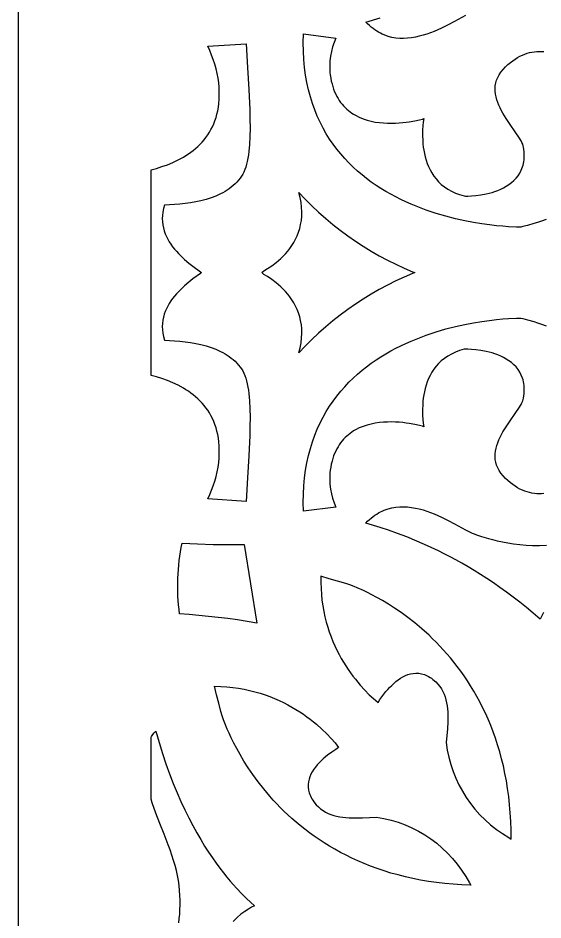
# Model space of a CAD drawing. Extents: x -145 to 145, y -1050 to 1050.
# Drawn here: x -145 to -26.6, y 193.9 to 397.4 of the extents above; entities that cross this region are included whole.
import ezdxf

# ---------------------------------------------------------------- set-up
doc = ezdxf.new("R2010")
doc.units = 0
doc.header["$MEASUREMENT"] = 0
doc.layers.add('LAYER_1', color=18, linetype='CONTINUOUS')

msp = doc.modelspace()

# ---------------------------------------------------------------- linework, layer by layer
at = {"layer": 'LAYER_1'}
for points in [[(-145, -1050), (145, -1050), (145, 1050), (-145, 1050)], [(-93.22, 386.26), (-92.94, 381.28), (-92.73, 376.7), (-92.68, 374.57), (-92.67, 372.56), (-92.7, 370.67), (-92.79, 368.9), (-92.94, 367.27), (-93.04, 366.5), (-93.16, 365.77), (-93.3, 365.07), (-93.46, 364.42), (-93.64, 363.79), (-93.84, 363.21), (-94.06, 362.66), (-94.31, 362.16), (-94.58, 361.69), (-94.88, 361.26), (-95.24, 360.81), (-95.63, 360.38), (-96.03, 359.98), (-96.45, 359.59), (-96.89, 359.23), (-97.34, 358.89), (-97.81, 358.57), (-98.3, 358.27), (-98.79, 357.99), (-99.31, 357.72), (-100.36, 357.25), (-101.46, 356.83), (-102.59, 356.48), (-103.75, 356.19), (-104.92, 355.94), (-106.11, 355.74), (-107.3, 355.57), (-108.49, 355.44), (-109.68, 355.34), (-111.98, 355.21), (-112.2, 354.41), (-112.35, 353.63), (-112.44, 352.88), (-112.47, 352.14), (-112.44, 351.42), (-112.35, 350.72), (-112.21, 350.04), (-112.03, 349.38), (-111.8, 348.73), (-111.54, 348.11), (-111.23, 347.51), (-110.89, 346.92), (-110.53, 346.36), (-110.13, 345.81), (-109.72, 345.29), (-109.28, 344.78), (-108.83, 344.29), (-108.37, 343.82), (-107.42, 342.94), (-106.47, 342.13), (-105.54, 341.4), (-103.86, 340.17), (-103.6, 339.97), (-103.86, 339.76), (-105.54, 338.53), (-106.47, 337.8), (-107.42, 336.99), (-108.37, 336.11), (-108.83, 335.64), (-109.28, 335.16), (-109.72, 334.65), (-110.13, 334.12), (-110.53, 333.58), (-110.89, 333.01), (-111.23, 332.43), (-111.54, 331.82), (-111.8, 331.2), (-112.03, 330.56), (-112.21, 329.9), (-112.35, 329.22), (-112.44, 328.52), (-112.47, 327.8), (-112.44, 327.06), (-112.35, 326.3), (-112.2, 325.52), (-111.98, 324.72), (-109.68, 324.59), (-108.49, 324.49), (-107.3, 324.36), (-106.11, 324.2), (-104.92, 324), (-103.75, 323.75), (-102.59, 323.45), (-101.46, 323.1), (-100.36, 322.69), (-99.31, 322.21), (-98.79, 321.95), (-98.3, 321.66), (-97.81, 321.36), (-97.34, 321.04), (-96.89, 320.7), (-96.45, 320.34), (-96.03, 319.96), (-95.63, 319.55), (-95.24, 319.12), (-94.88, 318.67), (-94.58, 318.25), (-94.31, 317.78), (-94.06, 317.27), (-93.84, 316.73), (-93.64, 316.14), (-93.46, 315.52), (-93.3, 314.86), (-93.16, 314.16), (-93.04, 313.43), (-92.94, 312.67), (-92.79, 311.03), (-92.7, 309.27), (-92.67, 307.38), (-92.68, 305.36), (-92.73, 303.24), (-92.94, 298.65), (-93.22, 293.68), (-93.51, 288.34), (-102.17, 288.9), (-101.75, 289.89), (-101.36, 290.89), (-100.98, 291.9), (-100.64, 292.93), (-100.34, 293.96), (-100.09, 295.01), (-99.88, 296.07), (-99.74, 297.14), (-99.65, 298.13), (-99.6, 299.09), (-99.6, 300.02), (-99.63, 300.92), (-99.7, 301.79), (-99.81, 302.63), (-99.96, 303.44), (-100.13, 304.22), (-100.34, 304.97), (-100.58, 305.69), (-100.86, 306.39), (-101.16, 307.06), (-101.49, 307.7), (-101.84, 308.32), (-102.22, 308.91), (-102.62, 309.48), (-103.05, 310.02), (-103.5, 310.54), (-103.97, 311.03), (-104.45, 311.51), (-104.96, 311.96), (-105.48, 312.39), (-106.01, 312.8), (-106.56, 313.19), (-107.13, 313.56), (-107.7, 313.91), (-108.88, 314.55), (-110.08, 315.12), (-111.31, 315.63), (-112.54, 316.07), (-113.78, 316.45), (-115, 316.78), (-115, 363.15), (-113.78, 363.48), (-112.54, 363.87), (-111.31, 364.31), (-110.08, 364.81), (-108.88, 365.38), (-107.7, 366.03), (-107.13, 366.38), (-106.56, 366.75), (-106.01, 367.13), (-105.48, 367.54), (-104.96, 367.97), (-104.45, 368.43), (-103.97, 368.9), (-103.5, 369.4), (-103.05, 369.92), (-102.62, 370.46), (-102.22, 371.03), (-101.84, 371.62), (-101.49, 372.23), (-101.16, 372.88), (-100.86, 373.55), (-100.58, 374.24), (-100.34, 374.97), (-100.13, 375.72), (-99.96, 376.5), (-99.81, 377.31), (-99.7, 378.14), (-99.63, 379.01), (-99.6, 379.91), (-99.6, 380.84), (-99.65, 381.8), (-99.74, 382.8), (-99.88, 383.86), (-100.09, 384.92), (-100.34, 385.97), (-100.64, 387.01), (-100.98, 388.03), (-101.36, 389.04), (-101.75, 390.04), (-102.17, 391.03), (-93.51, 391.59)], [(-80.23, 356.54), (-78.73, 355.05), (-77.19, 353.61), (-75.6, 352.2), (-73.98, 350.85), (-72.32, 349.54), (-70.62, 348.29), (-68.89, 347.08), (-67.12, 345.92), (-65.33, 344.82), (-63.51, 343.78), (-61.66, 342.79), (-59.8, 341.85), (-57.91, 340.98), (-56, 340.17), (-55.51, 339.97), (-56, 339.76), (-57.91, 338.95), (-59.8, 338.08), (-61.66, 337.15), (-63.51, 336.16), (-65.33, 335.11), (-67.12, 334.01), (-68.89, 332.85), (-70.62, 331.65), (-72.32, 330.39), (-73.98, 329.08), (-75.6, 327.73), (-77.19, 326.33), (-78.73, 324.88), (-80.23, 323.39), (-81.68, 321.86), (-81.37, 323.02), (-81.16, 324.14), (-81.03, 325.22), (-80.98, 326.26), (-81, 327.26), (-81.09, 328.22), (-81.25, 329.14), (-81.46, 330.02), (-81.73, 330.86), (-82.04, 331.66), (-82.4, 332.43), (-82.8, 333.16), (-83.23, 333.85), (-83.69, 334.51), (-84.17, 335.12), (-84.67, 335.71), (-85.18, 336.25), (-85.7, 336.76), (-86.23, 337.23), (-86.75, 337.67), (-87.76, 338.44), (-88.7, 339.07), (-89.53, 339.56), (-90.04, 339.97), (-89.53, 340.38), (-88.7, 340.87), (-87.76, 341.5), (-86.75, 342.27), (-86.23, 342.7), (-85.7, 343.18), (-85.18, 343.68), (-84.67, 344.23), (-84.17, 344.81), (-83.69, 345.43), (-83.23, 346.08), (-82.8, 346.77), (-82.4, 347.5), (-82.04, 348.27), (-81.73, 349.07), (-81.46, 349.92), (-81.25, 350.8), (-81.09, 351.72), (-81, 352.68), (-80.98, 353.68), (-81.03, 354.72), (-81.16, 355.79), (-81.37, 356.91), (-81.68, 358.07)], [(-104.49, 278.77), (-100.99, 278.66), (-97.49, 278.62), (-93.99, 278.66), (-91.17, 260.91), (-93.33, 261.28), (-95.49, 261.61), (-97.66, 261.91), (-99.83, 262.19), (-102.01, 262.43), (-104.19, 262.65), (-106.37, 262.84), (-108.55, 263), (-108.67, 263.99), (-108.78, 264.99), (-108.86, 265.99), (-108.92, 266.99), (-108.95, 267.99), (-108.97, 268.99), (-108.97, 270), (-108.94, 271.01), (-108.9, 272.01), (-108.83, 273.01), (-108.74, 274.01), (-108.63, 275.01), (-108.5, 276), (-108.35, 276.99), (-108.18, 277.98), (-107.99, 278.96)]]:
    msp.add_lwpolyline(points, close=True, dxfattribs=at)
for points in [[(-44.05, 397.98), (-46.55, 396.61), (-47.98, 395.85), (-49.51, 395.1), (-50.3, 394.74), (-51.11, 394.39), (-51.94, 394.07), (-52.78, 393.77), (-53.64, 393.5), (-54.5, 393.27), (-55.38, 393.07), (-56.25, 392.93), (-57.14, 392.83), (-58.02, 392.78), (-58.91, 392.8), (-59.79, 392.88), (-60.67, 393.03), (-61.54, 393.26), (-62.41, 393.57), (-62.84, 393.75), (-63.26, 393.96), (-63.68, 394.18), (-64.1, 394.44), (-64.52, 394.71), (-64.93, 395.01), (-65.34, 395.33), (-65.75, 395.68), (-66.15, 396.06), (-66.54, 396.46), (-63.28, 397.46)], [(-25.9, 351.98), (-26.89, 351.61), (-27.82, 351.29), (-28.67, 351.01), (-30.11, 350.59), (-31.12, 350.34), (-31.61, 350.25), (-32.53, 350.24), (-34.39, 350.32), (-35.64, 350.41), (-37.06, 350.55), (-38.65, 350.73), (-40.39, 350.97), (-42.26, 351.28), (-44.24, 351.67), (-46.31, 352.13), (-48.47, 352.68), (-50.68, 353.33), (-51.81, 353.69), (-52.94, 354.08), (-54.08, 354.5), (-55.22, 354.95), (-56.36, 355.42), (-57.5, 355.93), (-58.64, 356.46), (-59.78, 357.03), (-60.91, 357.64), (-62.03, 358.27), (-63.14, 358.95), (-64.23, 359.65), (-65.31, 360.4), (-66.37, 361.18), (-67.41, 362.01), (-68.42, 362.87), (-69.42, 363.77), (-70.38, 364.72), (-71.32, 365.7), (-72.22, 366.73), (-73.09, 367.81), (-73.93, 368.93), (-74.73, 370.1), (-75.48, 371.31), (-76.2, 372.58), (-76.87, 373.89), (-77.49, 375.25), (-78.07, 376.66), (-78.59, 378.13), (-79.06, 379.65), (-79.48, 381.22), (-79.83, 382.85), (-80.13, 384.53), (-80.36, 386.27), (-80.54, 388.07), (-80.64, 389.92), (-80.67, 391.84), (-80.64, 393.81), (-73.35, 392.88), (-73.72, 391.89), (-74.04, 390.88), (-74.3, 389.84), (-74.5, 388.79), (-74.64, 387.73), (-74.7, 386.66), (-74.69, 385.6), (-74.65, 385.07), (-74.59, 384.55), (-74.47, 383.85), (-74.34, 383.18), (-74.18, 382.53), (-74.01, 381.92), (-73.81, 381.33), (-73.59, 380.77), (-73.35, 380.24), (-73.1, 379.73), (-72.82, 379.25), (-72.53, 378.79), (-72.23, 378.36), (-71.91, 377.95), (-71.57, 377.56), (-71.22, 377.2), (-70.86, 376.85), (-70.49, 376.53), (-70.1, 376.23), (-69.71, 375.95), (-69.3, 375.69), (-68.88, 375.45), (-68.03, 375.02), (-67.15, 374.66), (-66.25, 374.36), (-65.34, 374.12), (-64.41, 373.94), (-63.49, 373.8), (-62.57, 373.72), (-61.66, 373.67), (-60.76, 373.66), (-59.89, 373.68), (-59.05, 373.73), (-58.24, 373.8), (-57.47, 373.89), (-56.76, 373.99), (-55.48, 374.22), (-54.48, 374.44), (-53.78, 374.62), (-53.45, 374.73), (-53.6, 373.92), (-53.69, 373.13), (-53.75, 372.13), (-53.78, 370.97), (-53.73, 369.67), (-53.68, 368.99), (-53.6, 368.28), (-53.49, 367.56), (-53.35, 366.82), (-53.17, 366.08), (-52.96, 365.34), (-52.7, 364.6), (-52.4, 363.87), (-52.06, 363.15), (-51.66, 362.44), (-51.21, 361.76), (-50.71, 361.1), (-50.15, 360.47), (-49.53, 359.87), (-48.84, 359.32), (-48.09, 358.8), (-47.26, 358.34), (-46.36, 357.92), (-45.39, 357.57), (-44.87, 357.41), (-44.34, 357.27), (-44.08, 357.25), (-43.53, 357.24), (-42.74, 357.28), (-41.76, 357.36), (-40.63, 357.51), (-39.39, 357.74), (-38.74, 357.89), (-38.09, 358.07), (-37.43, 358.28), (-36.77, 358.52), (-36.12, 358.8), (-35.48, 359.1), (-34.86, 359.45), (-34.26, 359.83), (-33.69, 360.26), (-33.15, 360.73), (-32.66, 361.25), (-32.21, 361.81), (-31.82, 362.42), (-31.48, 363.08), (-31.2, 363.8), (-31.09, 364.18), (-30.99, 364.57), (-30.92, 364.98), (-30.86, 365.4), (-30.82, 365.84), (-30.8, 366.29), (-30.81, 366.76), (-30.83, 367.24), (-30.88, 367.74), (-30.95, 368.26), (-31.03, 368.58), (-31.16, 368.93), (-31.33, 369.3), (-31.54, 369.7), (-32.07, 370.56), (-32.71, 371.5), (-34.18, 373.59), (-34.93, 374.72), (-35.64, 375.9), (-35.97, 376.5), (-36.27, 377.11), (-36.55, 377.73), (-36.8, 378.35), (-37.01, 378.97), (-37.18, 379.6), (-37.3, 380.23), (-37.37, 380.87), (-37.39, 381.5), (-37.35, 382.13), (-37.24, 382.75), (-37.06, 383.38), (-36.81, 384), (-36.48, 384.61), (-36.07, 385.21), (-35.57, 385.81), (-35.03, 386.37), (-34.49, 386.88), (-33.95, 387.35), (-33.41, 387.77), (-32.87, 388.15), (-32.32, 388.49), (-31.78, 388.79), (-31.24, 389.05), (-30.69, 389.27), (-30.15, 389.46), (-29.61, 389.61), (-29.07, 389.72), (-28.53, 389.8), (-27.99, 389.85), (-27.46, 389.87), (-26.93, 389.86), (-26.4, 389.82)], [(-26.4, 290.12), (-26.93, 290.08), (-27.46, 290.06), (-27.99, 290.08), (-28.53, 290.13), (-29.07, 290.21), (-29.61, 290.33), (-30.15, 290.48), (-30.69, 290.66), (-31.24, 290.88), (-31.78, 291.14), (-32.32, 291.44), (-32.87, 291.78), (-33.41, 292.16), (-33.95, 292.58), (-34.49, 293.05), (-35.03, 293.56), (-35.57, 294.12), (-36.07, 294.72), (-36.48, 295.33), (-36.81, 295.94), (-37.06, 296.56), (-37.24, 297.18), (-37.35, 297.81), (-37.39, 298.44), (-37.37, 299.07), (-37.3, 299.7), (-37.18, 300.33), (-37.01, 300.96), (-36.8, 301.59), (-36.55, 302.21), (-36.27, 302.82), (-35.97, 303.43), (-35.64, 304.03), (-34.93, 305.21), (-34.18, 306.34), (-32.71, 308.43), (-32.07, 309.38), (-31.54, 310.24), (-31.33, 310.63), (-31.16, 311.01), (-31.03, 311.35), (-30.95, 311.68), (-30.88, 312.19), (-30.83, 312.69), (-30.81, 313.18), (-30.8, 313.64), (-30.82, 314.1), (-30.86, 314.53), (-30.92, 314.95), (-30.99, 315.36), (-31.09, 315.76), (-31.2, 316.13), (-31.48, 316.85), (-31.82, 317.51), (-32.21, 318.13), (-32.66, 318.69), (-33.15, 319.2), (-33.69, 319.67), (-34.26, 320.1), (-34.86, 320.48), (-35.48, 320.83), (-36.12, 321.14), (-36.77, 321.41), (-37.43, 321.65), (-38.09, 321.86), (-38.74, 322.04), (-39.39, 322.19), (-40.63, 322.43), (-41.76, 322.58), (-42.74, 322.66), (-43.53, 322.69), (-44.08, 322.69), (-44.34, 322.67), (-44.87, 322.52), (-45.39, 322.37), (-46.36, 322.01), (-47.26, 321.6), (-48.09, 321.13), (-48.84, 320.62), (-49.53, 320.06), (-50.15, 319.46), (-50.71, 318.83), (-51.21, 318.18), (-51.66, 317.49), (-52.06, 316.79), (-52.4, 316.07), (-52.7, 315.33), (-52.96, 314.59), (-53.17, 313.85), (-53.35, 313.11), (-53.49, 312.38), (-53.6, 311.65), (-53.68, 310.95), (-53.73, 310.26), (-53.78, 308.96), (-53.75, 307.8), (-53.69, 306.81), (-53.6, 306.02), (-53.45, 305.2), (-53.78, 305.31), (-54.48, 305.49), (-55.48, 305.72), (-56.76, 305.94), (-57.47, 306.04), (-58.24, 306.13), (-59.05, 306.2), (-59.89, 306.25), (-60.76, 306.27), (-61.66, 306.26), (-62.57, 306.22), (-63.49, 306.13), (-64.41, 306), (-65.34, 305.81), (-66.25, 305.58), (-67.15, 305.28), (-68.03, 304.92), (-68.88, 304.49), (-69.3, 304.24), (-69.71, 303.98), (-70.1, 303.7), (-70.49, 303.4), (-70.86, 303.08), (-71.22, 302.74), (-71.57, 302.37), (-71.91, 301.99), (-72.23, 301.58), (-72.53, 301.14), (-72.82, 300.68), (-73.1, 300.2), (-73.35, 299.69), (-73.59, 299.16), (-73.81, 298.6), (-74.01, 298.01), (-74.18, 297.4), (-74.34, 296.76), (-74.47, 296.09), (-74.59, 295.38), (-74.65, 294.86), (-74.69, 294.33), (-74.7, 293.27), (-74.64, 292.21), (-74.5, 291.15), (-74.3, 290.09), (-74.04, 289.06), (-73.72, 288.04), (-73.35, 287.05), (-80.64, 286.12), (-80.67, 288.1), (-80.64, 290.01), (-80.54, 291.87), (-80.36, 293.66), (-80.13, 295.4), (-79.83, 297.09), (-79.48, 298.71), (-79.06, 300.29), (-78.59, 301.8), (-78.07, 303.27), (-77.49, 304.68), (-76.87, 306.05), (-76.2, 307.36), (-75.48, 308.62), (-74.73, 309.84), (-73.93, 311), (-73.09, 312.12), (-72.22, 313.2), (-71.32, 314.23), (-70.38, 315.22), (-69.42, 316.16), (-68.42, 317.07), (-67.41, 317.93), (-66.37, 318.75), (-65.31, 319.53), (-64.23, 320.28), (-63.14, 320.99), (-62.03, 321.66), (-60.91, 322.3), (-59.78, 322.9), (-58.64, 323.47), (-57.5, 324.01), (-56.36, 324.51), (-55.22, 324.99), (-54.08, 325.43), (-52.94, 325.85), (-51.81, 326.24), (-50.68, 326.6), (-48.47, 327.25), (-46.31, 327.8), (-44.24, 328.27), (-42.26, 328.65), (-40.39, 328.96), (-38.65, 329.2), (-37.06, 329.39), (-35.64, 329.52), (-34.39, 329.61), (-32.53, 329.69), (-31.61, 329.69), (-31.12, 329.6), (-30.11, 329.35), (-28.67, 328.93), (-27.82, 328.65), (-26.89, 328.32), (-25.9, 327.95)], [(-26.46, 263.26), (-26.85, 262.56), (-27.23, 261.81), (-28.78, 263.13), (-30.31, 264.4), (-31.83, 265.62), (-33.35, 266.78), (-34.84, 267.9), (-36.33, 268.96), (-37.79, 269.98), (-39.25, 270.95), (-40.68, 271.87), (-42.1, 272.75), (-43.49, 273.59), (-44.87, 274.39), (-46.22, 275.14), (-47.55, 275.86), (-48.86, 276.54), (-50.15, 277.18), (-52.64, 278.36), (-55.02, 279.41), (-57.28, 280.33), (-59.42, 281.14), (-61.42, 281.86), (-63.28, 282.47), (-66.54, 283.48), (-66.15, 283.88), (-65.75, 284.25), (-65.34, 284.6), (-64.93, 284.93), (-64.52, 285.22), (-64.1, 285.5), (-63.68, 285.75), (-63.26, 285.98), (-62.84, 286.18), (-62.41, 286.37), (-61.54, 286.67), (-60.67, 286.9), (-59.79, 287.05), (-58.91, 287.13), (-58.02, 287.15), (-57.14, 287.11), (-56.25, 287.01), (-55.38, 286.86), (-54.5, 286.67), (-53.64, 286.43), (-52.78, 286.16), (-51.94, 285.87), (-51.11, 285.54), (-50.3, 285.19), (-49.51, 284.83), (-47.98, 284.08), (-46.55, 283.32), (-44.05, 281.95), (-43.01, 281.41), (-42.55, 281.2), (-42.13, 281.03), (-41.58, 280.83), (-40.49, 280.46), (-38.9, 279.98), (-37.95, 279.73), (-36.89, 279.47), (-35.75, 279.23), (-34.52, 279), (-33.22, 278.8), (-31.84, 278.63), (-30.41, 278.5), (-28.92, 278.43), (-27.39, 278.41), (-25.82, 278.46)], [(-108.76, 193.31), (-108.63, 194.27), (-108.54, 195.26), (-108.48, 196.27), (-108.45, 197.31), (-108.45, 198.37), (-108.49, 199.46), (-108.56, 200.57), (-108.67, 201.7), (-108.82, 202.81), (-109.02, 203.93), (-109.28, 205.07), (-109.59, 206.21), (-109.93, 207.38), (-110.31, 208.55), (-110.71, 209.72), (-111.14, 210.91), (-112.05, 213.29), (-112.98, 215.67), (-113.89, 218.04), (-114.74, 220.39), (-115, 221.18), (-115, 235.2), (-114.91, 235.34), (-114.61, 235.75), (-114.28, 236.16), (-113.93, 236.55), (-113.2, 233.99), (-112.43, 231.52), (-111.64, 229.15), (-110.82, 226.88), (-109.99, 224.71), (-109.13, 222.63), (-108.26, 220.65), (-107.38, 218.75), (-106.49, 216.95), (-105.59, 215.24), (-104.7, 213.62), (-103.8, 212.08), (-102.92, 210.62), (-102.04, 209.25), (-101.17, 207.96), (-100.32, 206.76), (-99.49, 205.63), (-98.68, 204.57), (-97.9, 203.6), (-97.15, 202.7), (-96.43, 201.87), (-95.74, 201.11), (-94.5, 199.8), (-93.44, 198.76), (-92.59, 197.97), (-91.65, 197.11), (-92.31, 196.81), (-93.05, 196.39), (-93.86, 195.85), (-94.72, 195.21), (-95.6, 194.46), (-96.49, 193.6)]]:
    msp.add_lwpolyline(points, dxfattribs=at)
for points in [[(-63.8, 243.03), (-63.38, 243.67), (-62.75, 244.54), (-62.01, 245.47), (-61.61, 245.94), (-61.18, 246.4), (-60.72, 246.85), (-60.25, 247.29), (-59.76, 247.71), (-59.25, 248.1), (-58.72, 248.46), (-58.17, 248.78), (-57.61, 249.06), (-57.04, 249.29), (-56.45, 249.46), (-55.85, 249.57), (-55.24, 249.62), (-54.62, 249.6), (-53.99, 249.49), (-53.35, 249.31), (-53.03, 249.19), (-52.71, 249.04), (-52.39, 248.87), (-52.06, 248.67), (-51.74, 248.45), (-51.41, 248.21), (-50.76, 247.63), (-50.28, 247.14), (-49.86, 246.61), (-49.5, 246.06), (-49.18, 245.49), (-48.91, 244.89), (-48.68, 244.26), (-48.49, 243.62), (-48.34, 242.95), (-48.22, 242.27), (-48.14, 241.57), (-48.08, 240.85), (-48.06, 240.12), (-48.07, 238.63), (-48.15, 237.09), (-48.43, 233.94, 0.237961), (-34.29, 212.54), (-33.76, 212.2), (-33.78, 214.2), (-33.85, 216.16), (-33.96, 218.07), (-34.12, 219.94), (-34.32, 221.77), (-34.56, 223.56), (-34.85, 225.3), (-35.17, 227.01), (-35.53, 228.67), (-35.92, 230.29), (-36.35, 231.87), (-36.82, 233.42), (-37.31, 234.92), (-37.84, 236.38), (-38.39, 237.81), (-38.97, 239.2), (-39.57, 240.55), (-40.2, 241.86), (-40.85, 243.14), (-41.53, 244.38), (-42.22, 245.58), (-42.93, 246.75), (-43.65, 247.88), (-44.39, 248.98), (-45.15, 250.05), (-45.92, 251.08), (-46.69, 252.07), (-47.48, 253.04), (-48.27, 253.97), (-49.07, 254.87), (-49.88, 255.73), (-50.68, 256.57), (-51.49, 257.37), (-52.3, 258.15), (-53.92, 259.61), (-55.51, 260.95), (-57.08, 262.17), (-58.6, 263.29), (-60.07, 264.3), (-61.47, 265.2), (-62.8, 266), (-64.04, 266.7), (-65.18, 267.31), (-66.2, 267.83), (-67.1, 268.26), (-68.48, 268.87), (-69.21, 269.16), (-70.13, 269.51), (-71.06, 269.82), (-72.93, 270.39), (-74.81, 270.92), (-76.69, 271.47), (-76.7, 270.07), (-76.66, 268.69), (-76.57, 267.35), (-76.44, 266.05), (-76.26, 264.77), (-76.04, 263.53), (-75.78, 262.32), (-75.48, 261.15), (-75.15, 260), (-74.79, 258.9), (-74.4, 257.82), (-73.98, 256.78), (-73.54, 255.77), (-73.08, 254.79), (-72.6, 253.85), (-72.1, 252.94), (-71.59, 252.07), (-71.07, 251.23), (-70.54, 250.43), (-70, 249.65), (-69.46, 248.92), (-68.91, 248.22), (-67.84, 246.92), (-66.78, 245.76), (-65.77, 244.75), (-64.83, 243.87)], [(-72.69, 232.81), (-73.34, 232.41), (-74.24, 231.81), (-75.19, 231.11), (-75.67, 230.72), (-76.15, 230.31), (-76.61, 229.87), (-77.07, 229.41), (-77.5, 228.93), (-77.91, 228.43), (-78.29, 227.92), (-78.62, 227.38), (-78.92, 226.83), (-79.17, 226.26), (-79.36, 225.68), (-79.49, 225.09), (-79.56, 224.48), (-79.56, 223.86), (-79.48, 223.22), (-79.31, 222.58), (-79.2, 222.26), (-79.06, 221.93), (-78.9, 221.6), (-78.72, 221.27), (-78.51, 220.94), (-78.27, 220.61), (-77.72, 219.93), (-77.25, 219.44), (-76.74, 219.01), (-76.2, 218.62), (-75.63, 218.28), (-75.04, 217.99), (-74.42, 217.74), (-73.79, 217.53), (-73.13, 217.36), (-72.45, 217.22), (-71.75, 217.11), (-71.04, 217.04), (-70.31, 216.98), (-68.81, 216.94), (-67.27, 216.98), (-64.12, 217.16, -0.237961), (-43.19, 202.31), (-42.88, 201.77), (-44.87, 201.86), (-46.83, 201.99), (-48.74, 202.17), (-50.6, 202.39), (-52.42, 202.65), (-54.2, 202.95), (-55.93, 203.29), (-57.63, 203.67), (-59.28, 204.08), (-60.88, 204.53), (-62.45, 205.02), (-63.98, 205.53), (-65.46, 206.07), (-66.91, 206.65), (-68.32, 207.24), (-69.68, 207.87), (-71.01, 208.52), (-72.3, 209.19), (-73.56, 209.88), (-74.78, 210.6), (-75.96, 211.33), (-77.1, 212.08), (-78.21, 212.84), (-79.28, 213.62), (-80.32, 214.41), (-81.33, 215.21), (-82.3, 216.02), (-83.23, 216.84), (-84.14, 217.66), (-85.01, 218.49), (-85.85, 219.32), (-86.66, 220.16), (-87.44, 220.99), (-88.18, 221.83), (-89.59, 223.49), (-90.87, 225.13), (-92.05, 226.73), (-93.11, 228.29), (-94.07, 229.79), (-94.92, 231.23), (-95.68, 232.58), (-96.34, 233.84), (-96.91, 235), (-97.4, 236.04), (-97.8, 236.95), (-98.36, 238.35), (-98.63, 239.09), (-98.94, 240.02), (-99.22, 240.96), (-99.73, 242.85), (-100.2, 244.75), (-100.69, 246.65), (-99.28, 246.61), (-97.91, 246.52), (-96.58, 246.39), (-95.28, 246.21), (-94.01, 245.99), (-92.77, 245.73), (-91.58, 245.43), (-90.41, 245.09), (-89.28, 244.72), (-88.18, 244.33), (-87.12, 243.9), (-86.09, 243.45), (-85.1, 242.97), (-84.14, 242.48), (-83.21, 241.97), (-82.32, 241.44), (-81.47, 240.9), (-80.64, 240.35), (-79.86, 239.79), (-79.11, 239.23), (-78.39, 238.66), (-77.71, 238.1), (-76.44, 236.98), (-75.32, 235.89), (-74.34, 234.85), (-73.5, 233.87)]]:
    msp.add_lwpolyline(points, format="xyb", close=True, dxfattribs=at)

doc.saveas('drawing.dxf')
